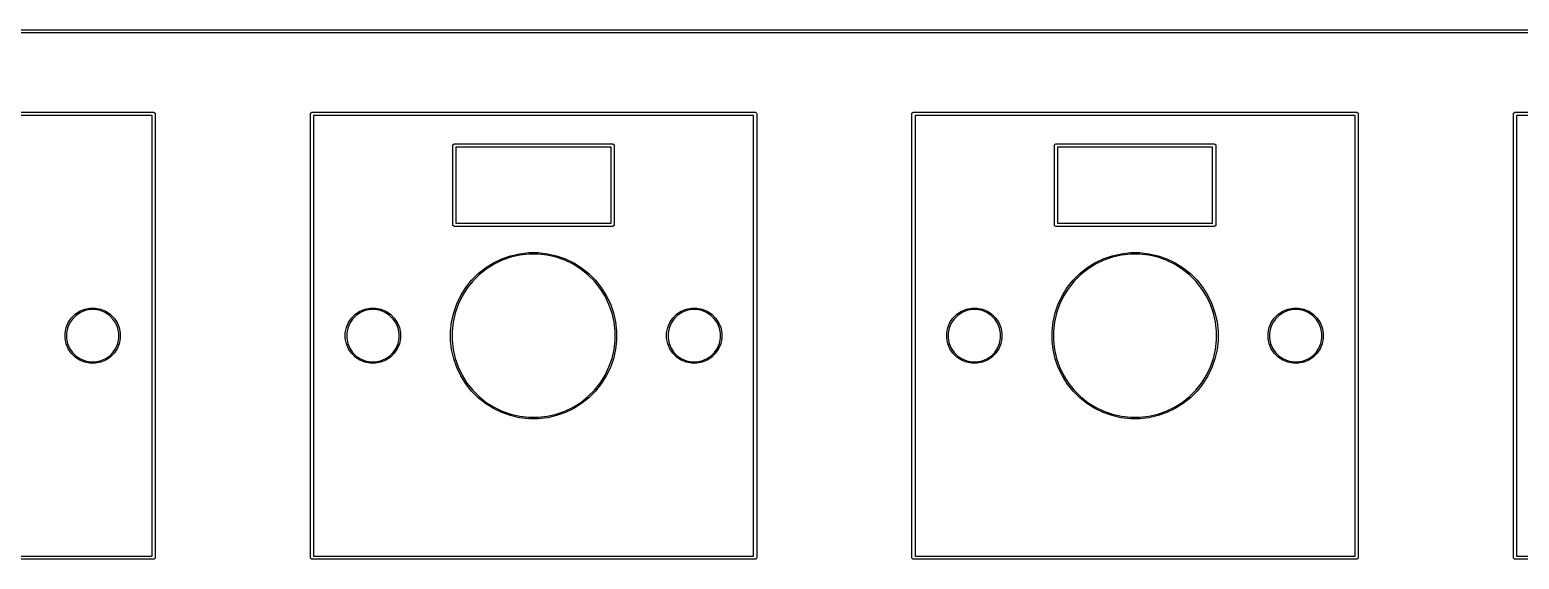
# Model space of a CAD drawing. Extents: x -11 to 295, y -114 to 10.
# Drawn here: x 98.09 to 145.13, y -7.05 to 9.65 of the extents above; entities that cross this region are included whole.
import ezdxf

# ---------------------------------------------------------------- set-up
doc = ezdxf.new("R2010")
doc.units = 0
doc.layers.add('BLACK', color=7, linetype='CONTINUOUS')

msp = doc.modelspace()

# ---------------------------------------------------------------- linework, layer by layer
at = {"layer": 'BLACK', "linetype": 'CONTINUOUS'}
for p, q in [((-10.25, 9.65), (157.25, 9.65)), ((157.225, 9.55), (-10.25, 9.55)), ((88, 7.05), (102, 7.05)), ((101.95, 6.95), (88.05, 6.95)), ((101.95, -6.95), (101.95, 6.95)), ((102, 7.05), (102.019134, 7.046194)), ((102.019134, 7.046194), (102.046194, 7.019134)), ((102.046194, 7.019134), (102.05, 7)), ((102.05, 7), (102.05, -7)), ((106.95, 7), (106.953806, 7.019134)), ((106.95, -7), (106.95, 7)), ((106.953806, 7.019134), (106.980866, 7.046194)), ((106.980866, 7.046194), (107, 7.05)), ((107, 7.05), (121, 7.05)), ((107.05, 6.95), (107.05, -6.95)), ((120.95, 6.95), (107.05, 6.95)), ((120.95, -6.95), (120.95, 6.95)), ((121, 7.05), (121.019134, 7.046194)), ((121.019134, 7.046194), (121.046194, 7.019134)), ((121.046194, 7.019134), (121.05, 7)), ((121.05, 7), (121.05, -7)), ((125.95, 7), (125.953806, 7.019134)), ((125.95, -7), (125.95, 7)), ((125.953806, 7.019134), (125.980866, 7.046194)), ((125.980866, 7.046194), (126, 7.05)), ((126, 7.05), (140, 7.05)), ((126.05, 6.95), (126.05, -6.95)), ((139.95, 6.95), (126.05, 6.95)), ((139.95, -6.95), (139.95, 6.95)), ((140, 7.05), (140.019134, 7.046194)), ((140.019134, 7.046194), (140.046194, 7.019134)), ((140.046194, 7.019134), (140.05, 7)), ((140.05, 7), (140.05, -7)), ((144.95, 7), (144.953806, 7.019134)), ((144.95, -7), (144.95, 7)), ((144.953806, 7.019134), (144.980866, 7.046194)), ((144.980866, 7.046194), (145, 7.05)), ((145, 7.05), (159, 7.05)), ((145.05, 6.95), (145.05, -6.95)), ((158.95, 6.95), (145.05, 6.95)), ((111.45, 6), (111.453806, 6.019134)), ((111.45, 3.5), (111.45, 6)), ((111.453806, 6.019134), (111.480866, 6.046194)), ((111.480866, 6.046194), (111.5, 6.05)), ((111.5, 6.05), (116.5, 6.05)), ((111.55, 5.95), (111.55, 3.55)), ((116.45, 5.95), (111.55, 5.95)), ((116.45, 3.55), (116.45, 5.95)), ((116.5, 6.05), (116.519134, 6.046194)), ((116.519134, 6.046194), (116.546194, 6.019134)), ((116.546194, 6.019134), (116.55, 6)), ((116.55, 6), (116.55, 3.5)), ((130.45, 6), (130.453806, 6.019134)), ((130.45, 3.5), (130.45, 6)), ((130.453806, 6.019134), (130.480866, 6.046194)), ((130.480866, 6.046194), (130.5, 6.05)), ((130.5, 6.05), (135.5, 6.05)), ((130.55, 5.95), (130.55, 3.55)), ((135.45, 5.95), (130.55, 5.95)), ((135.45, 3.55), (135.45, 5.95)), ((135.5, 6.05), (135.519134, 6.046194)), ((135.519134, 6.046194), (135.546194, 6.019134)), ((135.546194, 6.019134), (135.55, 6)), ((135.55, 6), (135.55, 3.5)), ((111.453806, 3.480866), (111.45, 3.5)), ((111.480866, 3.453806), (111.453806, 3.480866)), ((111.5, 3.45), (111.480866, 3.453806)), ((116.5, 3.45), (111.5, 3.45)), ((111.55, 3.55), (116.45, 3.55)), ((116.519134, 3.453806), (116.5, 3.45)), ((116.546194, 3.480866), (116.519134, 3.453806)), ((116.55, 3.5), (116.546194, 3.480866)), ((130.453806, 3.480866), (130.45, 3.5)), ((130.480866, 3.453806), (130.453806, 3.480866)), ((130.5, 3.45), (130.480866, 3.453806)), ((135.5, 3.45), (130.5, 3.45)), ((130.55, 3.55), (135.45, 3.55)), ((135.519134, 3.453806), (135.5, 3.45)), ((135.546194, 3.480866), (135.519134, 3.453806)), ((135.55, 3.5), (135.546194, 3.480866)), ((112.730238, 2.297461), (112.995456, 2.425184)), ((113.013038, 2.382738), (112.752461, 2.257251)), ((112.995456, 2.425184), (113.273307, 2.522408)), ((113.286025, 2.478261), (113.013038, 2.382738)), ((113.273307, 2.522408), (113.560296, 2.587911)), ((113.567992, 2.542618), (113.286025, 2.478261)), ((113.560296, 2.587911), (113.852815, 2.62087)), ((113.855391, 2.575), (113.567992, 2.542618)), ((113.852815, 2.62087), (114.147185, 2.62087)), ((114.144609, 2.575), (113.855391, 2.575)), ((114.432008, 2.542618), (114.144609, 2.575)), ((114.147185, 2.62087), (114.439704, 2.587911)), ((114.713975, 2.478261), (114.432008, 2.542618)), ((114.439704, 2.587911), (114.726693, 2.522408)), ((114.986962, 2.382738), (114.713975, 2.478261)), ((114.726693, 2.522408), (115.004544, 2.425184)), ((115.247539, 2.257251), (114.986962, 2.382738)), ((115.004544, 2.425184), (115.269762, 2.297461)), ((131.730238, 2.297461), (131.995456, 2.425184)), ((132.013038, 2.382738), (131.752461, 2.257251)), ((131.995456, 2.425184), (132.273307, 2.522408)), ((132.286025, 2.478261), (132.013038, 2.382738)), ((132.273307, 2.522408), (132.560296, 2.587911)), ((132.567992, 2.542618), (132.286025, 2.478261)), ((132.560296, 2.587911), (132.852815, 2.62087)), ((132.855391, 2.575), (132.567992, 2.542618)), ((132.852815, 2.62087), (133.147185, 2.62087)), ((133.144609, 2.575), (132.855391, 2.575)), ((133.432008, 2.542618), (133.144609, 2.575)), ((133.147185, 2.62087), (133.439704, 2.587911)), ((133.713975, 2.478261), (133.432008, 2.542618)), ((133.439704, 2.587911), (133.726693, 2.522408)), ((133.986962, 2.382738), (133.713975, 2.478261)), ((133.726693, 2.522408), (134.004544, 2.425184)), ((134.247539, 2.257251), (133.986962, 2.382738)), ((134.004544, 2.425184), (134.269762, 2.297461)), ((112.042689, 1.74916), (112.25084, 1.957311)), ((112.281454, 1.923054), (112.076946, 1.718546)), ((112.25084, 1.957311), (112.480988, 2.140847)), ((112.507574, 2.103378), (112.281454, 1.923054)), ((112.480988, 2.140847), (112.730238, 2.297461)), ((112.752461, 2.257251), (112.507574, 2.103378)), ((115.492426, 2.103378), (115.247539, 2.257251)), ((115.269762, 2.297461), (115.519012, 2.140847)), ((115.718546, 1.923054), (115.492426, 2.103378)), ((115.519012, 2.140847), (115.74916, 1.957311)), ((115.923054, 1.718546), (115.718546, 1.923054)), ((115.74916, 1.957311), (115.957311, 1.74916)), ((131.042689, 1.74916), (131.25084, 1.957311)), ((131.281454, 1.923054), (131.076946, 1.718546)), ((131.25084, 1.957311), (131.480988, 2.140847)), ((131.507574, 2.103378), (131.281454, 1.923054)), ((131.480988, 2.140847), (131.730238, 2.297461)), ((131.752461, 2.257251), (131.507574, 2.103378)), ((134.492426, 2.103378), (134.247539, 2.257251)), ((134.269762, 2.297461), (134.519012, 2.140847)), ((134.718546, 1.923054), (134.492426, 2.103378)), ((134.519012, 2.140847), (134.74916, 1.957311)), ((134.923054, 1.718546), (134.718546, 1.923054)), ((134.74916, 1.957311), (134.957311, 1.74916)), ((111.702539, 1.269762), (111.859153, 1.519012)), ((111.896622, 1.492426), (111.742749, 1.247539)), ((111.859153, 1.519012), (112.042689, 1.74916)), ((112.076946, 1.718546), (111.896622, 1.492426)), ((116.103378, 1.492426), (115.923054, 1.718546)), ((115.957311, 1.74916), (116.140847, 1.519012)), ((116.257251, 1.247539), (116.103378, 1.492426)), ((116.140847, 1.519012), (116.297461, 1.269762)), ((130.702539, 1.269762), (130.859153, 1.519012)), ((130.896622, 1.492426), (130.742749, 1.247539)), ((130.859153, 1.519012), (131.042689, 1.74916)), ((131.076946, 1.718546), (130.896622, 1.492426)), ((135.103378, 1.492426), (134.923054, 1.718546)), ((134.957311, 1.74916), (135.140847, 1.519012)), ((135.257251, 1.247539), (135.103378, 1.492426)), ((135.140847, 1.519012), (135.297461, 1.269762)), ((111.477592, 0.726693), (111.574816, 1.004544)), ((111.617262, 0.986962), (111.521739, 0.713975)), ((111.574816, 1.004544), (111.702539, 1.269762)), ((111.742749, 1.247539), (111.617262, 0.986962)), ((116.382738, 0.986962), (116.257251, 1.247539)), ((116.297461, 1.269762), (116.425184, 1.004544)), ((116.478261, 0.713975), (116.382738, 0.986962)), ((116.425184, 1.004544), (116.522408, 0.726693)), ((130.477592, 0.726693), (130.574816, 1.004544)), ((130.617262, 0.986962), (130.521739, 0.713975)), ((130.574816, 1.004544), (130.702539, 1.269762)), ((130.742749, 1.247539), (130.617262, 0.986962)), ((135.382738, 0.986962), (135.257251, 1.247539)), ((135.297461, 1.269762), (135.425184, 1.004544)), ((135.478261, 0.713975), (135.382738, 0.986962)), ((135.425184, 1.004544), (135.522408, 0.726693)), ((99.303319, 0.412472), (99.398616, 0.555094)), ((99.434181, 0.525907), (99.343894, 0.390784)), ((99.398616, 0.555094), (99.519906, 0.676384)), ((99.549093, 0.640819), (99.434181, 0.525907)), ((99.519906, 0.676384), (99.662528, 0.771681)), ((99.684216, 0.731106), (99.549093, 0.640819)), ((99.662528, 0.771681), (99.821001, 0.837323)), ((99.834356, 0.793296), (99.684216, 0.731106)), ((99.821001, 0.837323), (99.989235, 0.870787)), ((99.993745, 0.825), (99.834356, 0.793296)), ((99.989235, 0.870787), (100.160765, 0.870787)), ((100.156255, 0.825), (99.993745, 0.825)), ((100.315644, 0.793296), (100.156255, 0.825)), ((100.160765, 0.870787), (100.328999, 0.837323)), ((100.465784, 0.731106), (100.315644, 0.793296)), ((100.328999, 0.837323), (100.487472, 0.771681)), ((100.600907, 0.640819), (100.465784, 0.731106)), ((100.487472, 0.771681), (100.630094, 0.676384)), ((100.715819, 0.525907), (100.600907, 0.640819)), ((100.630094, 0.676384), (100.751384, 0.555094)), ((100.806106, 0.390784), (100.715819, 0.525907)), ((100.751384, 0.555094), (100.846681, 0.412472)), ((108.153319, 0.412472), (108.248616, 0.555094)), ((108.284181, 0.525907), (108.193894, 0.390784)), ((108.248616, 0.555094), (108.369906, 0.676384)), ((108.399093, 0.640819), (108.284181, 0.525907)), ((108.369906, 0.676384), (108.512528, 0.771681)), ((108.534216, 0.731106), (108.399093, 0.640819)), ((108.512528, 0.771681), (108.671001, 0.837323)), ((108.684356, 0.793296), (108.534216, 0.731106)), ((108.671001, 0.837323), (108.839235, 0.870787)), ((108.843745, 0.825), (108.684356, 0.793296)), ((108.839235, 0.870787), (109.010765, 0.870787)), ((109.006255, 0.825), (108.843745, 0.825)), ((109.165644, 0.793296), (109.006255, 0.825)), ((109.010765, 0.870787), (109.178999, 0.837323)), ((109.315784, 0.731106), (109.165644, 0.793296)), ((109.178999, 0.837323), (109.337472, 0.771681)), ((109.450907, 0.640819), (109.315784, 0.731106)), ((109.337472, 0.771681), (109.480094, 0.676384)), ((109.565819, 0.525907), (109.450907, 0.640819)), ((109.480094, 0.676384), (109.601384, 0.555094)), ((109.656106, 0.390784), (109.565819, 0.525907)), ((109.601384, 0.555094), (109.696681, 0.412472)), ((111.412089, 0.439704), (111.477592, 0.726693)), ((111.521739, 0.713975), (111.457382, 0.432008)), ((116.542618, 0.432008), (116.478261, 0.713975)), ((116.522408, 0.726693), (116.587911, 0.439704)), ((118.303319, 0.412472), (118.398616, 0.555094)), ((118.434181, 0.525907), (118.343894, 0.390784)), ((118.398616, 0.555094), (118.519906, 0.676384)), ((118.549093, 0.640819), (118.434181, 0.525907)), ((118.519906, 0.676384), (118.662528, 0.771681)), ((118.684216, 0.731106), (118.549093, 0.640819)), ((118.662528, 0.771681), (118.821001, 0.837323)), ((118.834356, 0.793296), (118.684216, 0.731106)), ((118.821001, 0.837323), (118.989235, 0.870787)), ((118.993745, 0.825), (118.834356, 0.793296)), ((118.989235, 0.870787), (119.160765, 0.870787)), ((119.156255, 0.825), (118.993745, 0.825)), ((119.315644, 0.793296), (119.156255, 0.825)), ((119.160765, 0.870787), (119.328999, 0.837323)), ((119.465784, 0.731106), (119.315644, 0.793296)), ((119.328999, 0.837323), (119.487472, 0.771681)), ((119.600907, 0.640819), (119.465784, 0.731106)), ((119.487472, 0.771681), (119.630094, 0.676384)), ((119.715819, 0.525907), (119.600907, 0.640819)), ((119.630094, 0.676384), (119.751384, 0.555094)), ((119.806106, 0.390784), (119.715819, 0.525907)), ((119.751384, 0.555094), (119.846681, 0.412472)), ((127.153319, 0.412472), (127.248616, 0.555094)), ((127.284181, 0.525907), (127.193894, 0.390784)), ((127.248616, 0.555094), (127.369906, 0.676384)), ((127.399093, 0.640819), (127.284181, 0.525907)), ((127.369906, 0.676384), (127.512528, 0.771681)), ((127.534216, 0.731106), (127.399093, 0.640819)), ((127.512528, 0.771681), (127.671001, 0.837323)), ((127.684356, 0.793296), (127.534216, 0.731106)), ((127.671001, 0.837323), (127.839235, 0.870787)), ((127.843745, 0.825), (127.684356, 0.793296)), ((127.839235, 0.870787), (128.010765, 0.870787)), ((128.006255, 0.825), (127.843745, 0.825)), ((128.165644, 0.793296), (128.006255, 0.825)), ((128.010765, 0.870787), (128.178999, 0.837323)), ((128.315784, 0.731106), (128.165644, 0.793296)), ((128.178999, 0.837323), (128.337472, 0.771681)), ((128.450907, 0.640819), (128.315784, 0.731106)), ((128.337472, 0.771681), (128.480094, 0.676384)), ((128.565819, 0.525907), (128.450907, 0.640819)), ((128.480094, 0.676384), (128.601384, 0.555094)), ((128.656106, 0.390784), (128.565819, 0.525907)), ((128.601384, 0.555094), (128.696681, 0.412472)), ((130.412089, 0.439704), (130.477592, 0.726693)), ((130.521739, 0.713975), (130.457382, 0.432008)), ((135.542618, 0.432008), (135.478261, 0.713975)), ((135.522408, 0.726693), (135.587911, 0.439704)), ((137.303319, 0.412472), (137.398616, 0.555094)), ((137.434181, 0.525907), (137.343894, 0.390784)), ((137.398616, 0.555094), (137.519906, 0.676384)), ((137.549093, 0.640819), (137.434181, 0.525907)), ((137.519906, 0.676384), (137.662528, 0.771681)), ((137.684216, 0.731106), (137.549093, 0.640819)), ((137.662528, 0.771681), (137.821001, 0.837323)), ((137.834356, 0.793296), (137.684216, 0.731106)), ((137.821001, 0.837323), (137.989235, 0.870787)), ((137.993745, 0.825), (137.834356, 0.793296)), ((137.989235, 0.870787), (138.160765, 0.870787)), ((138.156255, 0.825), (137.993745, 0.825)), ((138.315644, 0.793296), (138.156255, 0.825)), ((138.160765, 0.870787), (138.328999, 0.837323)), ((138.465784, 0.731106), (138.315644, 0.793296)), ((138.328999, 0.837323), (138.487472, 0.771681)), ((138.600907, 0.640819), (138.465784, 0.731106)), ((138.487472, 0.771681), (138.630094, 0.676384)), ((138.715819, 0.525907), (138.600907, 0.640819)), ((138.630094, 0.676384), (138.751384, 0.555094)), ((138.806106, 0.390784), (138.715819, 0.525907)), ((138.751384, 0.555094), (138.846681, 0.412472)), ((99.204213, 0.085765), (99.237677, 0.253999)), ((99.204213, 0.081255), (99.204213, 0.085765)), ((99.204213, -0.085765), (99.204213, 0.081255)), ((99.237677, 0.253999), (99.303319, 0.412472)), ((99.281704, 0.240644), (99.25, 0.081255)), ((99.25, 0.081255), (99.25, -0.081255)), ((99.343894, 0.390784), (99.281704, 0.240644)), ((100.868296, 0.240644), (100.806106, 0.390784)), ((100.846681, 0.412472), (100.912323, 0.253999)), ((100.9, 0.081255), (100.868296, 0.240644)), ((100.9, -0.081255), (100.9, 0.081255)), ((100.912323, 0.253999), (100.945787, 0.085765)), ((100.945787, 0.085765), (100.945787, -0.085765)), ((108.054213, 0.085765), (108.087677, 0.253999)), ((108.054213, 0.081255), (108.054213, 0.085765)), ((108.054213, -0.085765), (108.054213, 0.081255)), ((108.087677, 0.253999), (108.153319, 0.412472)), ((108.131704, 0.240644), (108.1, 0.081255)), ((108.1, 0.081255), (108.1, -0.081255)), ((108.193894, 0.390784), (108.131704, 0.240644)), ((109.718296, 0.240644), (109.656106, 0.390784)), ((109.696681, 0.412472), (109.762323, 0.253999)), ((109.75, 0.081255), (109.718296, 0.240644)), ((109.75, -0.081255), (109.75, 0.081255)), ((109.762323, 0.253999), (109.795787, 0.085765)), ((109.795787, 0.085765), (109.795787, -0.085765)), ((111.37913, 0.147185), (111.412089, 0.439704)), ((111.37913, 0.144609), (111.37913, 0.147185)), ((111.37913, -0.147185), (111.37913, 0.144609)), ((111.457382, 0.432008), (111.425, 0.144609)), ((111.425, 0.144609), (111.425, -0.144609)), ((116.575, 0.144609), (116.542618, 0.432008)), ((116.575, -0.144609), (116.575, 0.144609)), ((116.587911, 0.439704), (116.62087, 0.147185)), ((116.62087, 0.147185), (116.62087, -0.147185)), ((118.204213, 0.085765), (118.237677, 0.253999)), ((118.204213, 0.081255), (118.204213, 0.085765)), ((118.204213, -0.085765), (118.204213, 0.081255)), ((118.237677, 0.253999), (118.303319, 0.412472)), ((118.281704, 0.240644), (118.25, 0.081255)), ((118.25, 0.081255), (118.25, -0.081255)), ((118.343894, 0.390784), (118.281704, 0.240644)), ((119.868296, 0.240644), (119.806106, 0.390784)), ((119.846681, 0.412472), (119.912323, 0.253999)), ((119.9, 0.081255), (119.868296, 0.240644)), ((119.9, -0.081255), (119.9, 0.081255)), ((119.912323, 0.253999), (119.945787, 0.085765)), ((119.945787, 0.085765), (119.945787, -0.085765)), ((127.054213, 0.085765), (127.087677, 0.253999)), ((127.054213, 0.081255), (127.054213, 0.085765)), ((127.054213, -0.085765), (127.054213, 0.081255)), ((127.087677, 0.253999), (127.153319, 0.412472)), ((127.131704, 0.240644), (127.1, 0.081255)), ((127.1, 0.081255), (127.1, -0.081255)), ((127.193894, 0.390784), (127.131704, 0.240644)), ((128.718296, 0.240644), (128.656106, 0.390784)), ((128.696681, 0.412472), (128.762323, 0.253999)), ((128.75, 0.081255), (128.718296, 0.240644)), ((128.75, -0.081255), (128.75, 0.081255)), ((128.762323, 0.253999), (128.795787, 0.085765)), ((128.795787, 0.085765), (128.795787, -0.085765)), ((130.37913, 0.147185), (130.412089, 0.439704)), ((130.37913, 0.144609), (130.37913, 0.147185)), ((130.37913, -0.147185), (130.37913, 0.144609)), ((130.457382, 0.432008), (130.425, 0.144609)), ((130.425, 0.144609), (130.425, -0.144609)), ((135.575, 0.144609), (135.542618, 0.432008)), ((135.575, -0.144609), (135.575, 0.144609)), ((135.587911, 0.439704), (135.62087, 0.147185)), ((135.62087, 0.147185), (135.62087, -0.147185)), ((137.204213, 0.085765), (137.237677, 0.253999)), ((137.204213, 0.081255), (137.204213, 0.085765)), ((137.204213, -0.085765), (137.204213, 0.081255)), ((137.237677, 0.253999), (137.303319, 0.412472)), ((137.281704, 0.240644), (137.25, 0.081255)), ((137.25, 0.081255), (137.25, -0.081255)), ((137.343894, 0.390784), (137.281704, 0.240644)), ((138.868296, 0.240644), (138.806106, 0.390784)), ((138.846681, 0.412472), (138.912323, 0.253999)), ((138.9, 0.081255), (138.868296, 0.240644)), ((138.9, -0.081255), (138.9, 0.081255)), ((138.912323, 0.253999), (138.945787, 0.085765)), ((138.945787, 0.085765), (138.945787, -0.085765)), ((99.237677, -0.253999), (99.204213, -0.085765)), ((99.303319, -0.412472), (99.237677, -0.253999)), ((99.25, -0.081255), (99.281704, -0.240644)), ((99.281704, -0.240644), (99.343894, -0.390784)), ((99.398616, -0.555094), (99.303319, -0.412472)), ((99.343894, -0.390784), (99.434181, -0.525907)), ((100.715819, -0.525907), (100.806106, -0.390784)), ((100.846681, -0.412472), (100.751384, -0.555094)), ((100.806106, -0.390784), (100.868296, -0.240644)), ((100.912323, -0.253999), (100.846681, -0.412472)), ((100.868296, -0.240644), (100.9, -0.081255)), ((100.945787, -0.085765), (100.912323, -0.253999)), ((108.087677, -0.253999), (108.054213, -0.085765)), ((108.153319, -0.412472), (108.087677, -0.253999)), ((108.1, -0.081255), (108.131704, -0.240644)), ((108.131704, -0.240644), (108.193894, -0.390784)), ((108.248616, -0.555094), (108.153319, -0.412472)), ((108.193894, -0.390784), (108.284181, -0.525907)), ((109.565819, -0.525907), (109.656106, -0.390784)), ((109.696681, -0.412472), (109.601384, -0.555094)), ((109.656106, -0.390784), (109.718296, -0.240644)), ((109.762323, -0.253999), (109.696681, -0.412472)), ((109.718296, -0.240644), (109.75, -0.081255)), ((109.795787, -0.085765), (109.762323, -0.253999)), ((111.412089, -0.439704), (111.37913, -0.147185)), ((111.477592, -0.726693), (111.412089, -0.439704)), ((111.425, -0.144609), (111.457382, -0.432008)), ((111.457382, -0.432008), (111.521739, -0.713975)), ((116.478261, -0.713975), (116.542618, -0.432008)), ((116.587911, -0.439704), (116.522408, -0.726693)), ((116.542618, -0.432008), (116.575, -0.144609)), ((116.62087, -0.147185), (116.587911, -0.439704)), ((118.237677, -0.253999), (118.204213, -0.085765)), ((118.303319, -0.412472), (118.237677, -0.253999)), ((118.25, -0.081255), (118.281704, -0.240644)), ((118.281704, -0.240644), (118.343894, -0.390784)), ((118.398616, -0.555094), (118.303319, -0.412472)), ((118.343894, -0.390784), (118.434181, -0.525907)), ((119.715819, -0.525907), (119.806106, -0.390784)), ((119.846681, -0.412472), (119.751384, -0.555094)), ((119.806106, -0.390784), (119.868296, -0.240644)), ((119.912323, -0.253999), (119.846681, -0.412472)), ((119.868296, -0.240644), (119.9, -0.081255)), ((119.945787, -0.085765), (119.912323, -0.253999)), ((127.087677, -0.253999), (127.054213, -0.085765)), ((127.153319, -0.412472), (127.087677, -0.253999)), ((127.1, -0.081255), (127.131704, -0.240644)), ((127.131704, -0.240644), (127.193894, -0.390784)), ((127.248616, -0.555094), (127.153319, -0.412472)), ((127.193894, -0.390784), (127.284181, -0.525907)), ((128.565819, -0.525907), (128.656106, -0.390784)), ((128.696681, -0.412472), (128.601384, -0.555094)), ((128.656106, -0.390784), (128.718296, -0.240644)), ((128.762323, -0.253999), (128.696681, -0.412472)), ((128.718296, -0.240644), (128.75, -0.081255)), ((128.795787, -0.085765), (128.762323, -0.253999)), ((130.412089, -0.439704), (130.37913, -0.147185)), ((130.477592, -0.726693), (130.412089, -0.439704)), ((130.425, -0.144609), (130.457382, -0.432008)), ((130.457382, -0.432008), (130.521739, -0.713975)), ((135.478261, -0.713975), (135.542618, -0.432008)), ((135.587911, -0.439704), (135.522408, -0.726693)), ((135.542618, -0.432008), (135.575, -0.144609)), ((135.62087, -0.147185), (135.587911, -0.439704)), ((137.237677, -0.253999), (137.204213, -0.085765)), ((137.303319, -0.412472), (137.237677, -0.253999)), ((137.25, -0.081255), (137.281704, -0.240644)), ((137.281704, -0.240644), (137.343894, -0.390784)), ((137.398616, -0.555094), (137.303319, -0.412472)), ((137.343894, -0.390784), (137.434181, -0.525907)), ((138.715819, -0.525907), (138.806106, -0.390784)), ((138.846681, -0.412472), (138.751384, -0.555094)), ((138.806106, -0.390784), (138.868296, -0.240644)), ((138.912323, -0.253999), (138.846681, -0.412472)), ((138.868296, -0.240644), (138.9, -0.081255)), ((138.945787, -0.085765), (138.912323, -0.253999)), ((99.519906, -0.676384), (99.398616, -0.555094)), ((99.434181, -0.525907), (99.549093, -0.640819)), ((99.662528, -0.771681), (99.519906, -0.676384)), ((99.549093, -0.640819), (99.684216, -0.731106)), ((99.821001, -0.837323), (99.662528, -0.771681)), ((99.684216, -0.731106), (99.834356, -0.793296)), ((99.989235, -0.870787), (99.821001, -0.837323)), ((99.834356, -0.793296), (99.993745, -0.825)), ((100.160765, -0.870787), (99.989235, -0.870787)), ((99.993745, -0.825), (100.156255, -0.825)), ((100.156255, -0.825), (100.315644, -0.793296)), ((100.328999, -0.837323), (100.160765, -0.870787)), ((100.315644, -0.793296), (100.465784, -0.731106)), ((100.487472, -0.771681), (100.328999, -0.837323)), ((100.465784, -0.731106), (100.600907, -0.640819)), ((100.630094, -0.676384), (100.487472, -0.771681)), ((100.600907, -0.640819), (100.715819, -0.525907)), ((100.751384, -0.555094), (100.630094, -0.676384)), ((108.369906, -0.676384), (108.248616, -0.555094)), ((108.284181, -0.525907), (108.399093, -0.640819)), ((108.512528, -0.771681), (108.369906, -0.676384)), ((108.399093, -0.640819), (108.534216, -0.731106)), ((108.671001, -0.837323), (108.512528, -0.771681)), ((108.534216, -0.731106), (108.684356, -0.793296)), ((108.839235, -0.870787), (108.671001, -0.837323)), ((108.684356, -0.793296), (108.843745, -0.825)), ((109.010765, -0.870787), (108.839235, -0.870787)), ((108.843745, -0.825), (109.006255, -0.825)), ((109.006255, -0.825), (109.165644, -0.793296)), ((109.178999, -0.837323), (109.010765, -0.870787)), ((109.165644, -0.793296), (109.315784, -0.731106)), ((109.337472, -0.771681), (109.178999, -0.837323)), ((109.315784, -0.731106), (109.450907, -0.640819)), ((109.480094, -0.676384), (109.337472, -0.771681)), ((109.450907, -0.640819), (109.565819, -0.525907)), ((109.601384, -0.555094), (109.480094, -0.676384)), ((111.574816, -1.004544), (111.477592, -0.726693)), ((111.521739, -0.713975), (111.617262, -0.986962)), ((116.382738, -0.986962), (116.478261, -0.713975)), ((116.522408, -0.726693), (116.425184, -1.004544)), ((118.519906, -0.676384), (118.398616, -0.555094)), ((118.434181, -0.525907), (118.549093, -0.640819)), ((118.662528, -0.771681), (118.519906, -0.676384)), ((118.549093, -0.640819), (118.684216, -0.731106)), ((118.821001, -0.837323), (118.662528, -0.771681)), ((118.684216, -0.731106), (118.834356, -0.793296)), ((118.989235, -0.870787), (118.821001, -0.837323)), ((118.834356, -0.793296), (118.993745, -0.825)), ((119.160765, -0.870787), (118.989235, -0.870787)), ((118.993745, -0.825), (119.156255, -0.825)), ((119.156255, -0.825), (119.315644, -0.793296)), ((119.328999, -0.837323), (119.160765, -0.870787)), ((119.315644, -0.793296), (119.465784, -0.731106)), ((119.487472, -0.771681), (119.328999, -0.837323)), ((119.465784, -0.731106), (119.600907, -0.640819)), ((119.630094, -0.676384), (119.487472, -0.771681)), ((119.600907, -0.640819), (119.715819, -0.525907)), ((119.751384, -0.555094), (119.630094, -0.676384)), ((127.369906, -0.676384), (127.248616, -0.555094)), ((127.284181, -0.525907), (127.399093, -0.640819)), ((127.512528, -0.771681), (127.369906, -0.676384)), ((127.399093, -0.640819), (127.534216, -0.731106)), ((127.671001, -0.837323), (127.512528, -0.771681)), ((127.534216, -0.731106), (127.684356, -0.793296)), ((127.839235, -0.870787), (127.671001, -0.837323)), ((127.684356, -0.793296), (127.843745, -0.825)), ((128.010765, -0.870787), (127.839235, -0.870787)), ((127.843745, -0.825), (128.006255, -0.825)), ((128.006255, -0.825), (128.165644, -0.793296)), ((128.178999, -0.837323), (128.010765, -0.870787)), ((128.165644, -0.793296), (128.315784, -0.731106)), ((128.337472, -0.771681), (128.178999, -0.837323)), ((128.315784, -0.731106), (128.450907, -0.640819)), ((128.480094, -0.676384), (128.337472, -0.771681)), ((128.450907, -0.640819), (128.565819, -0.525907)), ((128.601384, -0.555094), (128.480094, -0.676384)), ((130.574816, -1.004544), (130.477592, -0.726693)), ((130.521739, -0.713975), (130.617262, -0.986962)), ((135.382738, -0.986962), (135.478261, -0.713975)), ((135.522408, -0.726693), (135.425184, -1.004544)), ((137.519906, -0.676384), (137.398616, -0.555094)), ((137.434181, -0.525907), (137.549093, -0.640819)), ((137.662528, -0.771681), (137.519906, -0.676384)), ((137.549093, -0.640819), (137.684216, -0.731106)), ((137.821001, -0.837323), (137.662528, -0.771681)), ((137.684216, -0.731106), (137.834356, -0.793296)), ((137.989235, -0.870787), (137.821001, -0.837323)), ((137.834356, -0.793296), (137.993745, -0.825)), ((138.160765, -0.870787), (137.989235, -0.870787)), ((137.993745, -0.825), (138.156255, -0.825)), ((138.156255, -0.825), (138.315644, -0.793296)), ((138.328999, -0.837323), (138.160765, -0.870787)), ((138.315644, -0.793296), (138.465784, -0.731106)), ((138.487472, -0.771681), (138.328999, -0.837323)), ((138.465784, -0.731106), (138.600907, -0.640819)), ((138.630094, -0.676384), (138.487472, -0.771681)), ((138.600907, -0.640819), (138.715819, -0.525907)), ((138.751384, -0.555094), (138.630094, -0.676384)), ((111.702539, -1.269762), (111.574816, -1.004544)), ((111.617262, -0.986962), (111.742749, -1.247539)), ((111.859153, -1.519012), (111.702539, -1.269762)), ((111.742749, -1.247539), (111.896622, -1.492426)), ((116.103378, -1.492426), (116.257251, -1.247539)), ((116.297461, -1.269762), (116.140847, -1.519012)), ((116.257251, -1.247539), (116.382738, -0.986962)), ((116.425184, -1.004544), (116.297461, -1.269762)), ((130.702539, -1.269762), (130.574816, -1.004544)), ((130.617262, -0.986962), (130.742749, -1.247539)), ((130.859153, -1.519012), (130.702539, -1.269762)), ((130.742749, -1.247539), (130.896622, -1.492426)), ((135.103378, -1.492426), (135.257251, -1.247539)), ((135.297461, -1.269762), (135.140847, -1.519012)), ((135.257251, -1.247539), (135.382738, -0.986962)), ((135.425184, -1.004544), (135.297461, -1.269762)), ((112.042689, -1.74916), (111.859153, -1.519012)), ((111.896622, -1.492426), (112.076946, -1.718546)), ((112.25084, -1.957311), (112.042689, -1.74916)), ((112.076946, -1.718546), (112.281454, -1.923054)), ((115.718546, -1.923054), (115.923054, -1.718546)), ((115.957311, -1.74916), (115.74916, -1.957311)), ((115.923054, -1.718546), (116.103378, -1.492426)), ((116.140847, -1.519012), (115.957311, -1.74916)), ((131.042689, -1.74916), (130.859153, -1.519012)), ((130.896622, -1.492426), (131.076946, -1.718546)), ((131.25084, -1.957311), (131.042689, -1.74916)), ((131.076946, -1.718546), (131.281454, -1.923054)), ((134.718546, -1.923054), (134.923054, -1.718546)), ((134.957311, -1.74916), (134.74916, -1.957311)), ((134.923054, -1.718546), (135.103378, -1.492426)), ((135.140847, -1.519012), (134.957311, -1.74916)), ((112.480988, -2.140847), (112.25084, -1.957311)), ((112.281454, -1.923054), (112.507574, -2.103378)), ((112.730238, -2.297461), (112.480988, -2.140847)), ((112.507574, -2.103378), (112.752461, -2.257251)), ((112.995456, -2.425184), (112.730238, -2.297461)), ((112.752461, -2.257251), (113.013038, -2.382738)), ((114.986962, -2.382738), (115.247539, -2.257251)), ((115.269762, -2.297461), (115.004544, -2.425184)), ((115.247539, -2.257251), (115.492426, -2.103378)), ((115.519012, -2.140847), (115.269762, -2.297461)), ((115.492426, -2.103378), (115.718546, -1.923054)), ((115.74916, -1.957311), (115.519012, -2.140847)), ((131.480988, -2.140847), (131.25084, -1.957311)), ((131.281454, -1.923054), (131.507574, -2.103378)), ((131.730238, -2.297461), (131.480988, -2.140847)), ((131.507574, -2.103378), (131.752461, -2.257251)), ((131.995456, -2.425184), (131.730238, -2.297461)), ((131.752461, -2.257251), (132.013038, -2.382738)), ((133.986962, -2.382738), (134.247539, -2.257251)), ((134.269762, -2.297461), (134.004544, -2.425184)), ((134.247539, -2.257251), (134.492426, -2.103378)), ((134.519012, -2.140847), (134.269762, -2.297461)), ((134.492426, -2.103378), (134.718546, -1.923054)), ((134.74916, -1.957311), (134.519012, -2.140847)), ((113.273307, -2.522408), (112.995456, -2.425184)), ((113.013038, -2.382738), (113.286025, -2.478261)), ((113.560296, -2.587911), (113.273307, -2.522408)), ((113.286025, -2.478261), (113.567992, -2.542618)), ((113.852815, -2.62087), (113.560296, -2.587911)), ((113.567992, -2.542618), (113.855391, -2.575)), ((114.147185, -2.62087), (113.852815, -2.62087)), ((113.855391, -2.575), (114.144609, -2.575)), ((114.144609, -2.575), (114.432008, -2.542618)), ((114.439704, -2.587911), (114.147185, -2.62087)), ((114.432008, -2.542618), (114.713975, -2.478261)), ((114.726693, -2.522408), (114.439704, -2.587911)), ((114.713975, -2.478261), (114.986962, -2.382738)), ((115.004544, -2.425184), (114.726693, -2.522408)), ((132.273307, -2.522408), (131.995456, -2.425184)), ((132.013038, -2.382738), (132.286025, -2.478261)), ((132.560296, -2.587911), (132.273307, -2.522408)), ((132.286025, -2.478261), (132.567992, -2.542618)), ((132.852815, -2.62087), (132.560296, -2.587911)), ((132.567992, -2.542618), (132.855391, -2.575)), ((133.147185, -2.62087), (132.852815, -2.62087)), ((132.855391, -2.575), (133.144609, -2.575)), ((133.144609, -2.575), (133.432008, -2.542618)), ((133.439704, -2.587911), (133.147185, -2.62087)), ((133.432008, -2.542618), (133.713975, -2.478261)), ((133.726693, -2.522408), (133.439704, -2.587911)), ((133.713975, -2.478261), (133.986962, -2.382738)), ((134.004544, -2.425184), (133.726693, -2.522408)), ((102, -7.05), (88, -7.05)), ((88.05, -6.95), (101.95, -6.95)), ((102.019134, -7.046194), (102, -7.05)), ((102.046194, -7.019134), (102.019134, -7.046194)), ((102.05, -7), (102.046194, -7.019134)), ((106.953806, -7.019134), (106.95, -7)), ((106.980866, -7.046194), (106.953806, -7.019134)), ((107, -7.05), (106.980866, -7.046194)), ((121, -7.05), (107, -7.05)), ((107.05, -6.95), (120.95, -6.95)), ((121.019134, -7.046194), (121, -7.05)), ((121.046194, -7.019134), (121.019134, -7.046194)), ((121.05, -7), (121.046194, -7.019134)), ((125.953806, -7.019134), (125.95, -7)), ((125.980866, -7.046194), (125.953806, -7.019134)), ((126, -7.05), (125.980866, -7.046194)), ((140, -7.05), (126, -7.05)), ((126.05, -6.95), (139.95, -6.95)), ((140.019134, -7.046194), (140, -7.05)), ((140.046194, -7.019134), (140.019134, -7.046194)), ((140.05, -7), (140.046194, -7.019134)), ((144.953806, -7.019134), (144.95, -7)), ((144.980866, -7.046194), (144.953806, -7.019134)), ((145, -7.05), (144.980866, -7.046194)), ((159, -7.05), (145, -7.05)), ((145.05, -6.95), (158.95, -6.95))]:
    msp.add_line(p, q, dxfattribs=at)

doc.saveas('drawing.dxf')
